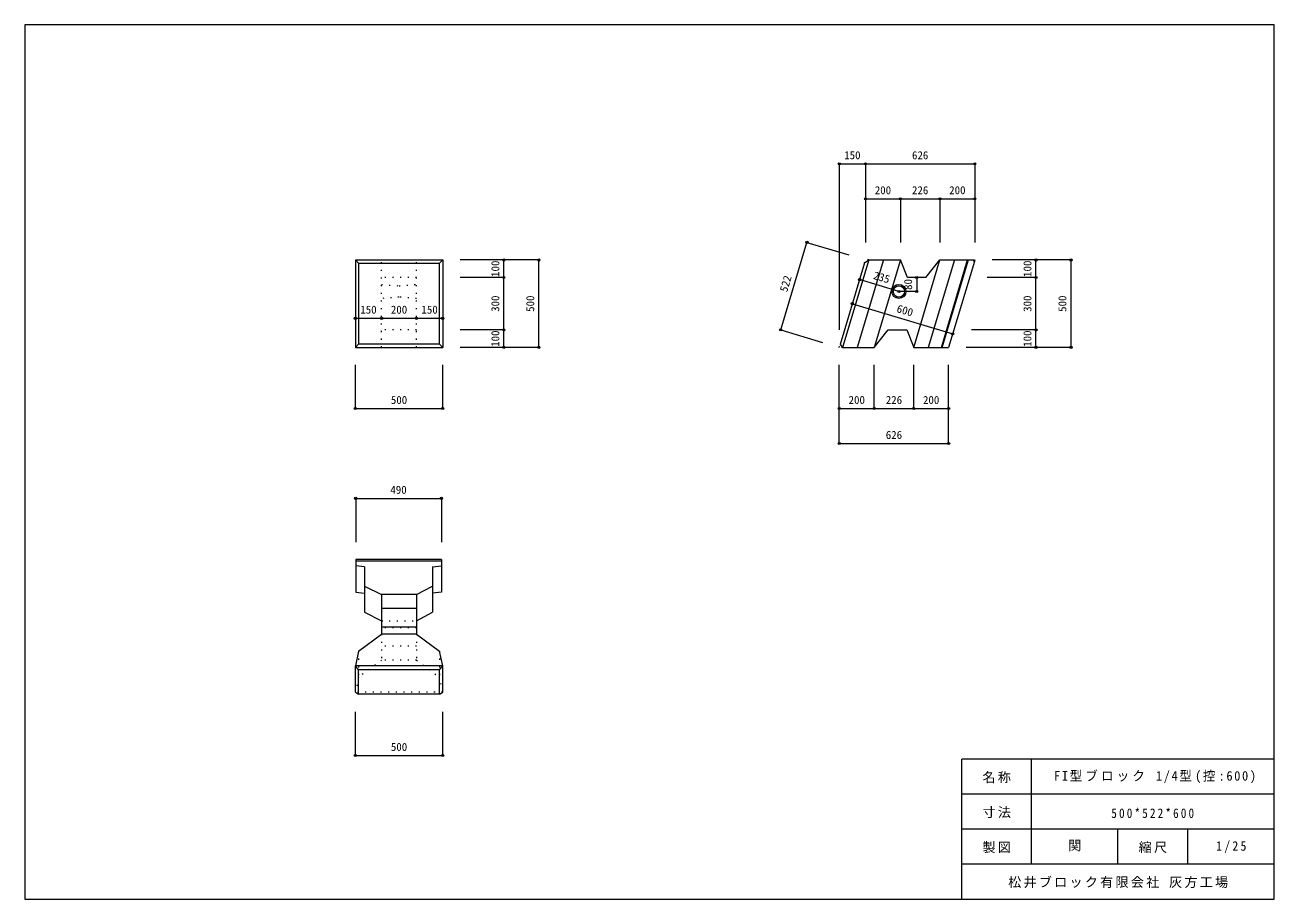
# Model space of a CAD drawing. Units: millimetres, scale not verified. Extents: x 138 to 7288, y 125 to 5125.
import ezdxf
from ezdxf.enums import TextEntityAlignment as Align

# ---------------------------------------------------------------- set-up
doc = ezdxf.new("R2010")
doc.units = ezdxf.units.MM
doc.header["$LTSCALE"] = 25
doc.header["$PDMODE"] = 32
doc.header["$PDSIZE"] = 12.5
doc.linetypes.add('DOTTED', pattern=[1.75, 0.25, -1.5])
for name, color, linetype, lineweight in [('_0-0_', 7, 'Continuous', 18), ('_0-1_', 7, 'Continuous', 18), ('_0-2_', 4, 'Continuous', 9)]:
    doc.layers.add(name, color=color, linetype=linetype, lineweight=lineweight)
doc.styles.add('ＭＳ ゴシック', font='')
doc.styles.get('ＭＳ ゴシック').set_extended_font_data('MS Gothic')

msp = doc.modelspace()

# ---------------------------------------------------------------- linework, layer by layer
at = {"layer": '_0-0_'}
for p, q in [((7287.5, 5125), (137.5, 5125)), ((137.5, 5125), (137.5, 125)), ((7287.5, 125), (7287.5, 5125)), ((5500, 125), (5500, 925)), ((7287.5, 925), (5500, 925)), ((5900, 325), (5900, 925)), ((7287.5, 725), (5500, 725)), ((7287.5, 525), (5500, 525)), ((6393.75, 325), (6393.75, 525)), ((6793.75, 325), (6793.75, 525)), ((7287.5, 325), (5500, 325)), ((137.5, 125), (7287.5, 125))]:
    msp.add_line(p, q, dxfattribs=at)
at = {"layer": '_0-1_'}
for p, q in [((2028.8, 3780.73), (2046.3, 3763.23)), ((2028.8, 3780.73), (2028.8, 3280.73)), ((2028.8, 3780.73), (2528.8, 3780.73)), ((2046.3, 3763.23), (2046.3, 3298.23)), ((2046.3, 3763.23), (2511.3, 3763.23)), ((2511.3, 3763.23), (2528.8, 3780.73)), ((2511.3, 3298.23), (2511.3, 3763.23)), ((2528.8, 3780.73), (2528.8, 3280.73)), ((4943.76, 3763.49), (4804.11, 3297.97)), ((4967.21, 3780.73), (4817.21, 3280.73)), ((5051.94, 3780.73), (4901.94, 3280.73)), ((4943.76, 3763.49), (4967.21, 3780.73)), ((4967.21, 3780.73), (5148.94, 3780.73)), ((5148.94, 3780.73), (4998.94, 3280.73)), ((5188.94, 3680.73), (5148.94, 3780.73)), ((5224.94, 3280.73), (5374.94, 3780.73)), ((5294.94, 3680.73), (5374.94, 3780.73)), ((5457.94, 3780.73), (5307.94, 3280.73)), ((5374.94, 3780.73), (5564.94, 3780.73)), ((5383.18, 3280.73), (5533.18, 3780.73)), ((5388.4, 3280.73), (5538.4, 3780.73)), ((5572.06, 3771.15), (5424.94, 3280.73)), ((5572.06, 3771.15), (5564.94, 3780.73)), ((5294.94, 3680.73), (5188.94, 3680.73)), ((4998.94, 3280.73), (5078.94, 3380.73)), ((5078.94, 3380.73), (5184.94, 3380.73)), ((5184.94, 3380.73), (5224.94, 3280.73)), ((2028.8, 3280.73), (2046.3, 3298.23)), ((2511.3, 3298.23), (2046.3, 3298.23)), ((2511.3, 3298.23), (2528.8, 3280.73)), ((4804.11, 3297.97), (4817.21, 3280.73)), ((2028.8, 3280.73), (2528.8, 3280.73)), ((4817.21, 3280.73), (4998.94, 3280.73)), ((5224.94, 3280.73), (5424.94, 3280.73)), ((2520.95, 2066.77), (2030.95, 2066.77)), ((2030.95, 2066.77), (2030.95, 1880.23)), ((2520.95, 2056.77), (2030.95, 2056.77)), ((2080.95, 2025.23), (2030.95, 2030.23)), ((2080.95, 2025.23), (2080.95, 1765.19)), ((2470.95, 2025.23), (2520.95, 2030.23)), ((2470.95, 2025.23), (2470.95, 1765.19)), ((2520.95, 2066.77), (2520.95, 1880.23)), ((2030.95, 1880.23), (2080.95, 1875.23)), ((2080.95, 1915.19), (2178.8, 1866.77)), ((2378.8, 1866.77), (2178.8, 1866.77)), ((2178.8, 1866.77), (2178.8, 1640.77)), ((2378.8, 1866.77), (2470.95, 1915.19)), ((2378.8, 1866.77), (2378.8, 1640.77)), ((2520.95, 1880.23), (2470.95, 1875.23)), ((2080.95, 1765.19), (2178.8, 1716.77)), ((2378.8, 1786.77), (2178.8, 1786.77)), ((2378.8, 1716.77), (2470.95, 1765.19)), ((2378.8, 1680.77), (2178.8, 1680.77)), ((2046.8, 1543.77), (2178.8, 1640.77)), ((2378.8, 1640.77), (2178.8, 1640.77)), ((2378.8, 1640.77), (2510.8, 1543.77)), ((2046.8, 1543.77), (2028.8, 1459.04)), ((2528.8, 1459.04), (2510.8, 1543.77)), ((2046.8, 1435.6), (2028.8, 1459.04)), ((2528.8, 1459.04), (2028.8, 1459.04)), ((2028.8, 1309.04), (2028.8, 1459.04)), ((2046.8, 1295.94), (2046.8, 1435.6)), ((2510.8, 1435.6), (2046.8, 1435.6)), ((2510.8, 1435.6), (2528.8, 1459.04)), ((2510.8, 1295.94), (2510.8, 1435.6)), ((2528.8, 1309.04), (2528.8, 1459.04)), ((2510.8, 1295.94), (2046.8, 1295.94))]:
    msp.add_line(p, q, dxfattribs=at)
at = {"layer": '_0-1_', "linetype": 'DOTTED'}
for p, q in [((2178.8, 3280.73), (2178.8, 3780.73)), ((2378.8, 3280.73), (2378.8, 3780.73)), ((4943.76, 3763.49), (4948.94, 3780.73)), ((4967.21, 3780.73), (4948.94, 3780.73)), ((5564.94, 3780.73), (5574.94, 3780.73)), ((5574.94, 3780.73), (5572.06, 3771.15)), ((2378.8, 3680.73), (2178.8, 3680.73)), ((2178.8, 3640.73), (2278.8, 3633.23)), ((2278.8, 3633.23), (2378.8, 3640.73)), ((2278.8, 3568.23), (2178.8, 3560.73)), ((2378.8, 3560.73), (2278.8, 3568.23)), ((2378.8, 3380.73), (2178.8, 3380.73)), ((4798.94, 3280.73), (4804.11, 3297.97)), ((4817.21, 3280.73), (4798.94, 3280.73)), ((2178.8, 1716.77), (2378.8, 1716.77)), ((2378.8, 1676.77), (2178.8, 1676.77)), ((2178.8, 1640.77), (2178.8, 1490.77)), ((2378.8, 1640.77), (2378.8, 1490.77)), ((2046.8, 1543.77), (2046.8, 1393.77)), ((2378.8, 1570.77), (2178.8, 1570.77)), ((2510.8, 1543.77), (2510.8, 1393.77)), ((2178.8, 1490.77), (2046.8, 1393.77)), ((2378.8, 1490.77), (2178.8, 1490.77)), ((2378.8, 1490.77), (2510.8, 1393.77)), ((2046.8, 1393.77), (2028.8, 1309.04)), ((2528.8, 1309.04), (2510.8, 1393.77)), ((2528.8, 1309.04), (2028.8, 1309.04))]:
    msp.add_line(p, q, dxfattribs=at)
at = {"layer": '_0-1_', "color": 4, "lineweight": 9}
msp.add_line((2028.8, 3447.39), (2528.8, 3447.39), dxfattribs=at)
at = {"layer": '_0-1_'}
for radius in [40, 32.5]:
    msp.add_circle((5140.28, 3600.73), radius, dxfattribs=at)
at = {"layer": '_0-1_', "color": 4}
for p in [(2028.8, 3447.39), (2178.8, 3447.39), (2378.8, 3447.39), (2528.8, 3447.39)]:
    msp.add_point(p, dxfattribs=at)
at = {"layer": '_0-2_'}
for p, q in [((4798.94, 4330.73), (4798.94, 3380.73)), ((4798.94, 4330.73), (5574.94, 4330.73)), ((4948.94, 4330.73), (4948.94, 3880.73)), ((5574.94, 4330.73), (5574.94, 3880.73)), ((4948.94, 4130.73), (5574.94, 4130.73)), ((5148.94, 4130.73), (5148.94, 3880.73)), ((5374.94, 4130.73), (5374.94, 3880.73)), ((4463.7, 3381.3), (4613.7, 3881.3)), ((4613.7, 3881.3), (4853.15, 3809.46)), ((3078.8, 3780.73), (2628.8, 3780.73)), ((2878.8, 3280.73), (2878.8, 3780.73)), ((3078.8, 3280.73), (3078.8, 3780.73)), ((6124.94, 3780.73), (5674.94, 3780.73)), ((5924.94, 3280.73), (5924.94, 3780.73)), ((6124.94, 3780.73), (6124.94, 3280.73)), ((2878.8, 3680.73), (2628.8, 3680.73)), ((5140.28, 3600.73), (4915.2, 3668.25)), ((5241.94, 3680.73), (5241.94, 3600.73)), ((5924.94, 3680.73), (5644.94, 3680.73)), ((5241.94, 3600.73), (5140.28, 3600.73)), ((4873.94, 3530.73), (5448.25, 3358.43)), ((2878.8, 3380.73), (2628.8, 3380.73)), ((4463.7, 3381.3), (4703.15, 3309.46)), ((5924.94, 3380.73), (5554.94, 3380.73)), ((3078.8, 3280.73), (2628.8, 3280.73)), ((6124.94, 3280.73), (5524.94, 3280.73)), ((2028.8, 2930.73), (2028.8, 3180.73)), ((2528.8, 2930.73), (2528.8, 3180.73)), ((4798.94, 2730.73), (4798.94, 3180.73)), ((4998.94, 2930.73), (4998.94, 3180.73)), ((5224.94, 2930.73), (5224.94, 3180.73)), ((5424.94, 2730.73), (5424.94, 3180.73)), ((2028.8, 2930.73), (2528.8, 2930.73)), ((4798.94, 2930.73), (5424.94, 2930.73)), ((4798.94, 2730.73), (5424.94, 2730.73)), ((2030.95, 2416.77), (2030.95, 2166.77)), ((2030.95, 2416.77), (2520.95, 2416.77)), ((2520.95, 2416.77), (2520.95, 2166.77)), ((2028.8, 945.94), (2028.8, 1195.94)), ((2528.8, 945.94), (2528.8, 1195.94)), ((2028.8, 945.94), (2528.8, 945.94))]:
    msp.add_line(p, q, dxfattribs=at)
at = {"layer": '_0-2_', "color": 7, "lineweight": 18}
for p, q in [((2028.8, 1309.04), (2046.8, 1295.94)), ((2510.8, 1295.94), (2528.8, 1309.04))]:
    msp.add_line(p, q, dxfattribs=at)
at = {"layer": '_0-2_'}
for p in [(4798.94, 4330.73), (4948.94, 4330.73), (5574.94, 4330.73), (4948.94, 4130.73), (5148.94, 4130.73), (5374.94, 4130.73), (5574.94, 4130.73), (4613.7, 3881.3), (2878.8, 3780.73), (3078.8, 3780.73), (5924.94, 3780.73), (6124.94, 3780.73), (2878.8, 3680.73), (4915.2, 3668.25), (5241.94, 3680.73), (5924.94, 3680.73), (5140.28, 3600.73), (5241.94, 3600.73), (4873.94, 3530.73), (2878.8, 3380.73), (4463.7, 3381.3), (5448.25, 3358.43), (5924.94, 3380.73), (2878.8, 3280.73), (3078.8, 3280.73), (5924.94, 3280.73), (6124.94, 3280.73), (2028.8, 2930.73), (2528.8, 2930.73), (4798.94, 2930.73), (4998.94, 2930.73), (5224.94, 2930.73), (5424.94, 2930.73), (4798.94, 2730.73), (5424.94, 2730.73), (2030.95, 2416.77), (2520.95, 2416.77), (2028.8, 945.94), (2528.8, 945.94)]:
    msp.add_point(p, dxfattribs=at)

# ---------------------------------------------------------------- texts
at = {"layer": '_0-0_', "style": 'ＭＳ ゴシック'}
msp.add_text('関', height=54.99, dxfattribs=at).set_placement((6109.38, 387.5), align=Align.BOTTOM_LEFT)
at = {"layer": '_0-0_', "char_height": 54.99, "attachment_point": 7, "style": 'ＭＳ ゴシック'}
for s, insert in [('\\T1.26;\\W0.95;FI型ブロック\\~1/4型(控:600)', (6028.12, 787.5)), ('\\T1.17;名称', (5618.75, 787.5)), ('\\T1.17;寸法', (5618.75, 587.5)), ('\\T1.39;\\W0.85;500*522*600', (6356.25, 587.5)), ('\\T1.17;製図', (5618.75, 387.5)), ('\\T1.17;縮尺', (6512.5, 387.5)), ('\\T1.38;\\W0.9;1/25', (6956.25, 387.5)), ('\\T1.17;松井ブロック有限会社\\~灰方工場', (5765.62, 187.5))]:
    msp.add_mtext(s, dxfattribs=dict(at, insert=insert))
at = {"layer": '_0-1_', "color": 4, "style": 'ＭＳ ゴシック'}
for s, p in [('150', (2056.92, 3459.89)), ('200', (2231.92, 3459.89)), ('150', (2406.92, 3459.89))]:
    msp.add_text(s, height=45.82, dxfattribs=at).set_placement(p, align=Align.BOTTOM_LEFT)
at = {"layer": '_0-2_', "style": 'ＭＳ ゴシック'}
for s, p in [('150', (4827.06, 4343.23)), ('626', (5215.06, 4343.23)), ('200', (5002.06, 4143.23)), ('226', (5215.06, 4143.23)), ('200', (5428.06, 4143.23)), ('500', (2231.92, 2943.23)), ('200', (4852.06, 2943.23)), ('226', (5065.06, 2943.23)), ('200', (5278.06, 2943.23)), ('626', (5065.06, 2743.23)), ('490', (2229.07, 2429.27)), ('500', (2231.92, 958.44))]:
    msp.add_text(s, height=45.82, dxfattribs=at).set_placement(p, align=Align.BOTTOM_LEFT)
for s, rotation, p in [('100', 90, (2866.3, 3683.85)), ('100', 90, (5912.44, 3683.85)), ('522', 73.301, (4513.26, 3589.99)), ('235', 343.301, (4986.43, 3659.93)), ('80', 90, (5229.44, 3609.48)), ('300', 90, (2866.3, 3483.85)), ('500', 90, (3066.3, 3483.85)), ('600', 343.301, (5119.79, 3470.02)), ('300', 90, (5912.44, 3483.85)), ('500', 90, (6112.44, 3483.85)), ('100', 90, (2866.3, 3283.85)), ('100', 90, (5912.44, 3283.85))]:
    msp.add_text(s, height=45.82, rotation=rotation, dxfattribs=at).set_placement(p, align=Align.BOTTOM_LEFT)

doc.saveas('drawing.dxf')
